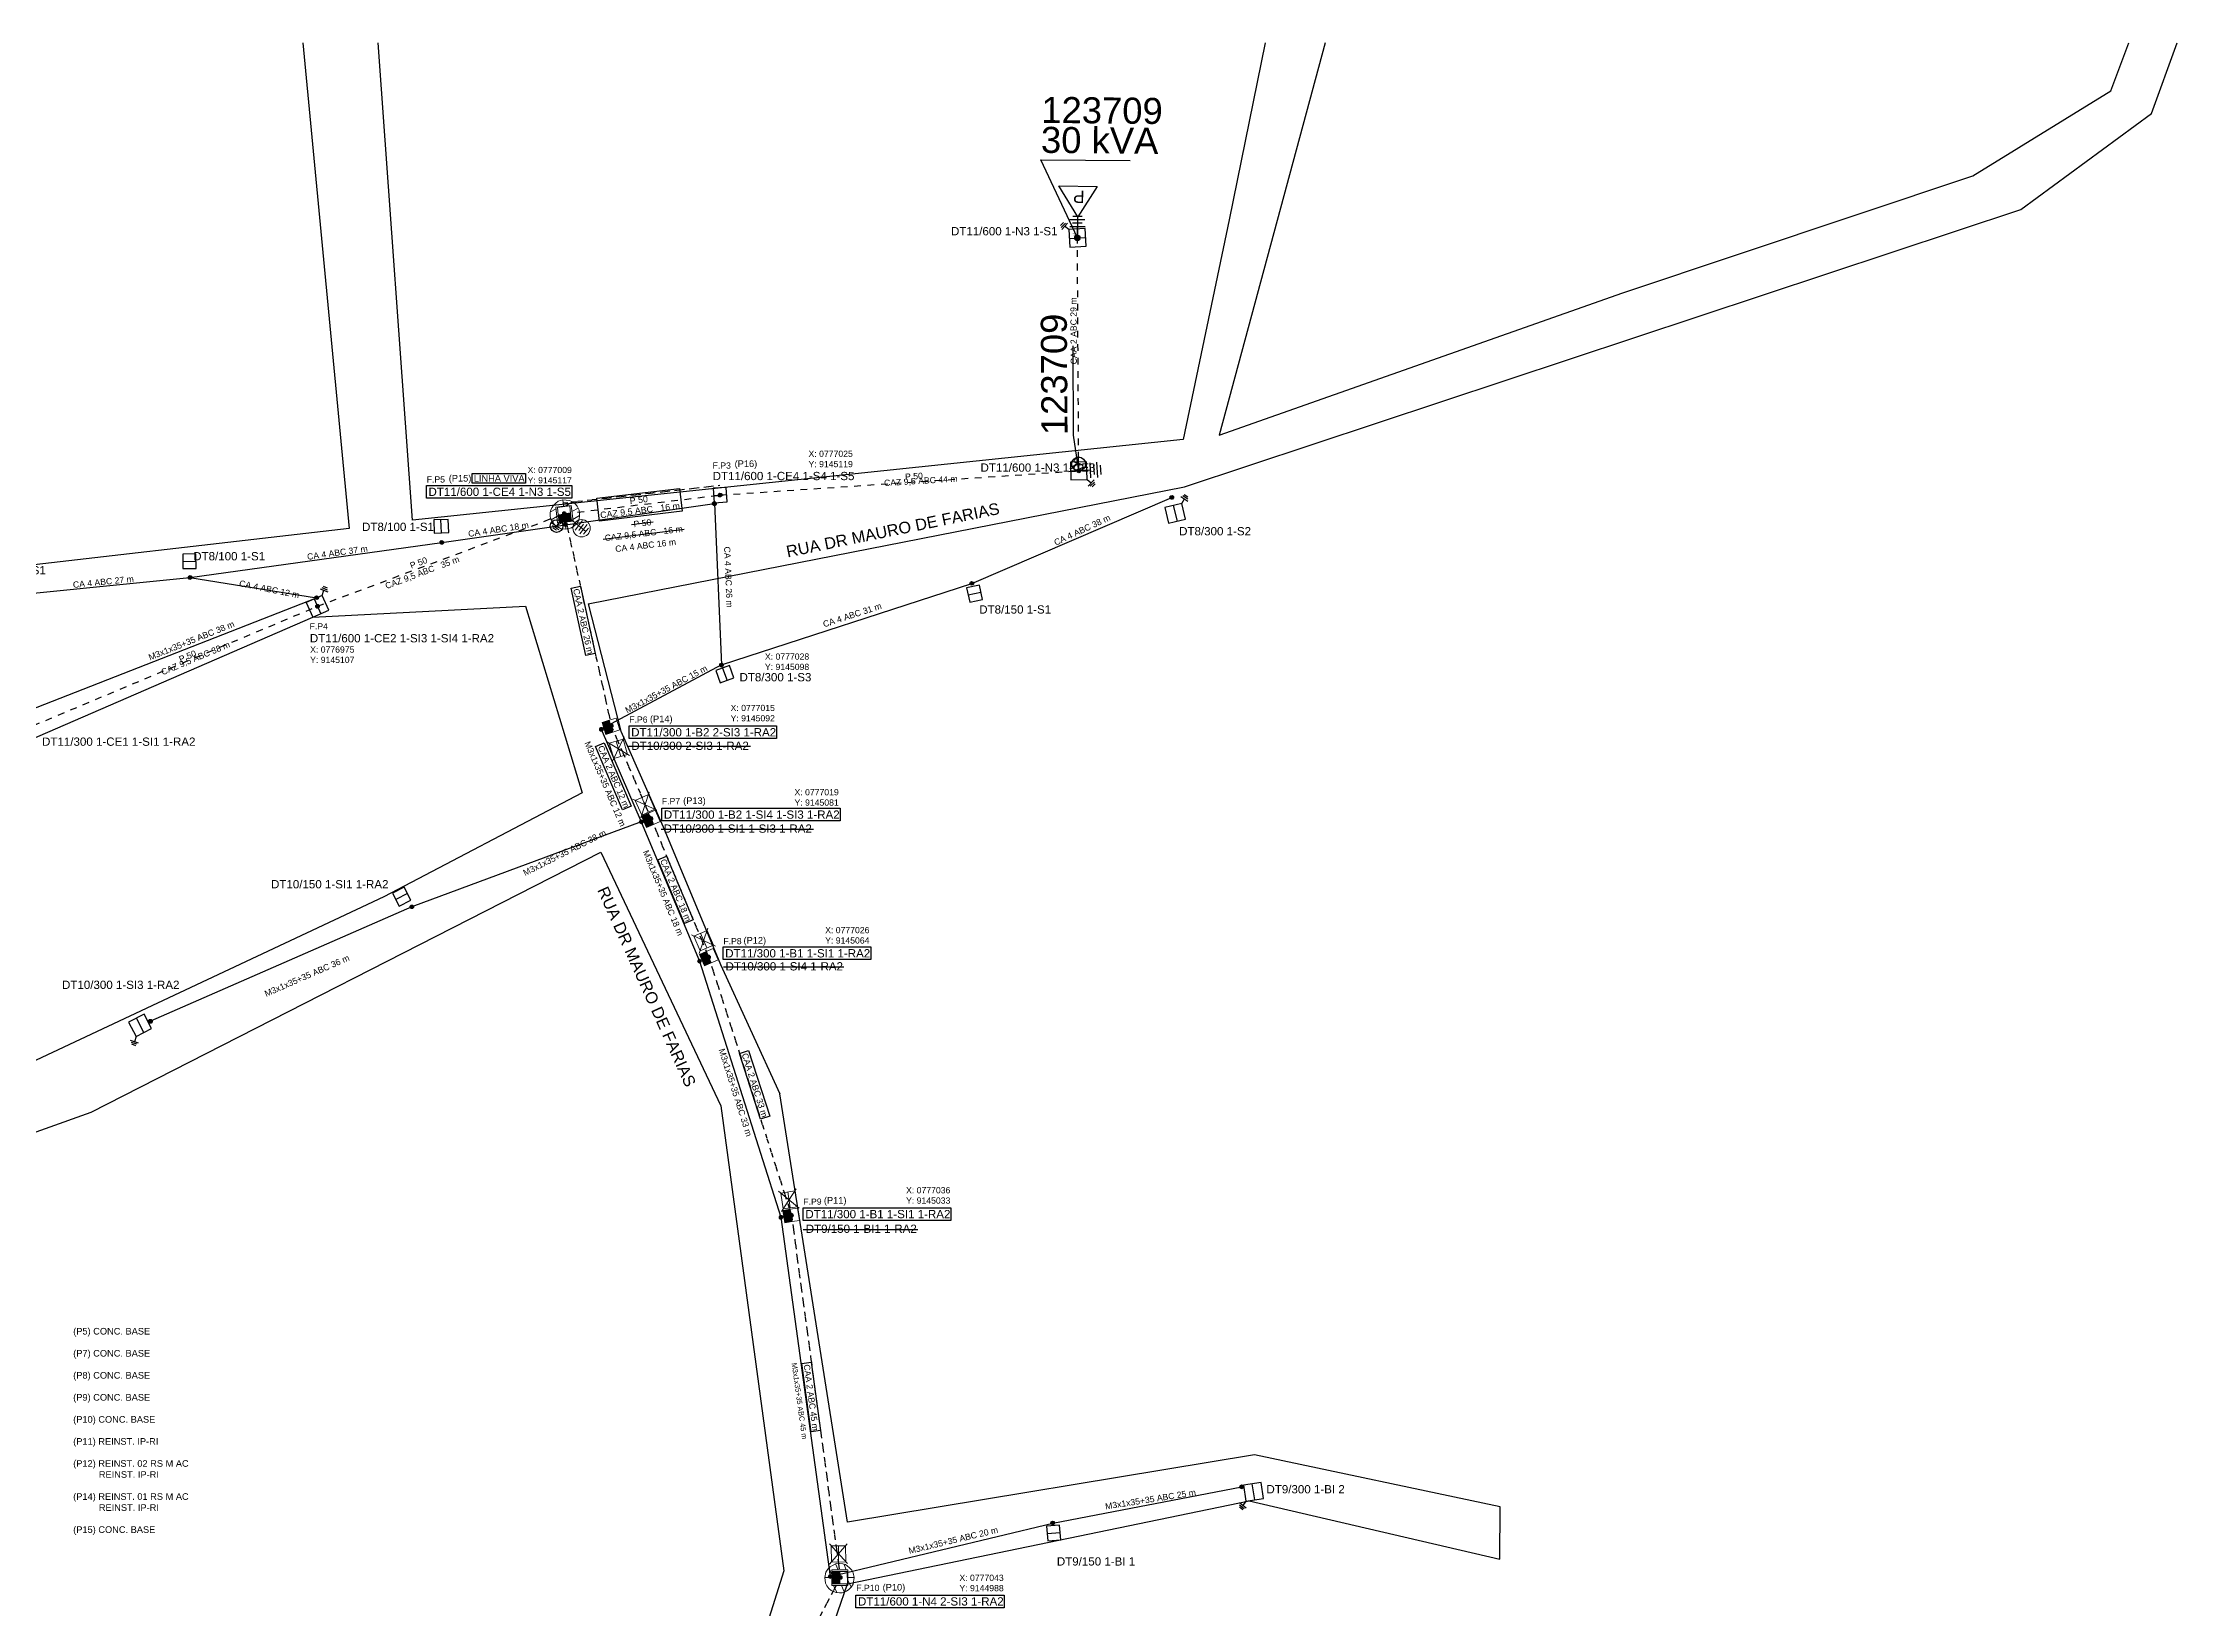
# Model space of a CAD drawing. Extents: x 776249 to 777397, y 9144593 to 9145362.
# Drawn here: x 776881 to 777397, y 9144979 to 9145358 of the extents above; entities that cross this region are included whole.
import ezdxf

# ---------------------------------------------------------------- set-up
doc = ezdxf.new("R2010")
doc.units = 0
doc.linetypes.add('PDF_DASH_1p63_1p63', pattern=[3.252816, 1.626408, -1.626408])
doc.linetypes.add('TRACEJADA', pattern=[3.45, 1.15, -1.15, 1.15])
for name, color, linetype in [('CABO_MT', 7, 'Continuous'), ('COR_000000', 250, 'Continuous'), ('COR_0000FF', 5, 'Continuous'), ('COR_008000', 97, 'Continuous'), ('COR_800000', 17, 'Continuous'), ('COR_808080', 8, 'Continuous'), ('COR_994533', 18, 'Continuous'), ('COR_FF0000', 1, 'Continuous'), ('FORMATO', 7, 'Continuous'), ('PARA-RAIOS', 7, 'Continuous'), ('PONTO FOTO', 4, 'Continuous'), ('TXT_000000', 250, 'Continuous'), ('TXT_0000FF', 5, 'Continuous'), ('TXT_008000', 97, 'Continuous'), ('TXT_0F0F0F', 250, 'Continuous'), ('TXT_800000', 17, 'Continuous'), ('TXT_FF0000', 1, 'Continuous')]:
    doc.layers.add(name, color=color, linetype=linetype)
doc.styles.add('Arial', font='arial.ttf')
doc.styles.get("Standard").update_dxf_attribs({"font": 'arial.ttf'})

# ---------------------------------------------------------------- blocks, each defined once
blk = doc.blocks.new('Clipboard4108')
h = blk.add_hatch(color=7)
edge = h.paths.add_edge_path()
edge.add_arc((0.463903, 0.463903), 0.463903, 74.00623623, 434.00623623)
h = blk.add_hatch(color=7)
edge = h.paths.add_edge_path()
edge.add_arc((0.463903, 0.463903), 0.463903, 74.00623623, 434.00623623)
at = {"color": 7, "lineweight": 0}
blk.add_circle((0.463903, 0.463903), 0.463903, dxfattribs=at)
blk.add_circle((0.463903, 0.463903), 0.463903, dxfattribs=at)
blk = doc.blocks.new('Clipboard21233')
at = {"color": 1, "lineweight": 0, "true_color": 0xff0000}
blk.add_lwpolyline([(0.656166, 2.645833), (2.409472, 5.647972), (5.760861, 3.693583), (4.007555, 0.691445)], close=True, dxfattribs=at)
for points in [[(2.226027, 6.205361), (4.22275, 0)], [(0, 2.515306), (6.304138, 3.802945)], [(1.538111, 4.155722), (4.885972, 2.197806)]]:
    blk.add_lwpolyline(points, dxfattribs=at)
blk = doc.blocks.new('Clipboard8027')
h = blk.add_hatch(color=7)
h.dxf.hatch_style = 2
h.paths.add_polyline_path([(3, 1.81), (3.01, 0.01), (0.01, 0), (0, 1.8)])
at = {"color": 7, "lineweight": 0}
for points in [[(3, 1.81), (3, 3.61), (0, 3.6), (0, 1.8)], [(3, 1.81), (3.01, 0.01), (0.01, 0), (0, 1.8)], [(3.01, 0.01), (3, 1.81), (0, 1.8), (0.01, 0)]]:
    blk.add_lwpolyline(points, close=True, dxfattribs=at)
blk = doc.blocks.new('Clipboard8370')
at = {"color": 1, "lineweight": 20, "flags": 128}
for points in [[(3.442693, 1.707189), (3.419326, 0), (2.126671, 0.308707), (1.384243, 0.756506), (0.838047, 1.287021), (0.507665, 1.84967), (0, 2.9464), (0.012759, 3.643313), (0.112829, 4.416443), (0.284971, 5.048214), (0.681479, 5.551264), (0.978838, 5.953076), (1.672134, 6.531782), (2.312004, 6.914963), (3.456912, 7.148384), (3.438918, 5.631104), (1.58209, 5.602119), (1.608369, 1.747738), (3.442693, 1.707189)], [(3.438918, 5.631104), (3.456912, 7.148384), (5.020505, 6.852179), (5.753553, 6.422097), (6.361182, 5.83526), (6.758316, 5.25216), (7.106897, 4.226238), (7.166928, 3.556235), (7.077309, 2.777489), (6.854175, 2.110464), (6.584571, 1.540705), (6.083117, 1.008223), (5.431299, 0.506478), (4.818441, 0.213651), (3.419326, 0), (3.442693, 1.707189), (5.39207, 1.720713), (5.338559, 5.592458), (3.438918, 5.631104)], [(4.056969, 5.618531), (5.753553, 6.422097)], [(0.102016, 2.637035), (1.607922, 3.257651)], [(0.163973, 4.604145), (1.594463, 5.157681)], [(1.111145, 1.021764), (2.519137, 1.663883)], [(5.359748, 4.059371), (6.932606, 4.739199)], [(5.386094, 2.153128), (7.093535, 2.918486)]]:
    blk.add_lwpolyline(points, dxfattribs=at)
blk = doc.blocks.new('Clipboard8451')
at = {"color": 1}
for name, p in [('Clipboard8027', (0, 0)), ('Clipboard4108', (1.001781, 1.431733))]:
    blk.add_blockref(name, p, dxfattribs=at)
blk = doc.blocks.new('Clipboard8471')
at = {"color": 1}
for name, p in [('Clipboard8370', (0, 0)), ('Clipboard8451', (1.979045, 1.871291))]:
    blk.add_blockref(name, p, dxfattribs=at)
blk = doc.blocks.new('Clipboard8442')
at = {"color": 1}
for name, p in [('Clipboard8027', (0, 0)), ('Clipboard4108', (1.001781, 1.431733))]:
    blk.add_blockref(name, p, dxfattribs=at)
blk = doc.blocks.new('PRMT_INST')
at = {"layer": 'PARA-RAIOS', "color": 100, "lineweight": 0, "true_color": 0x00ff40}
for points in [[(-1.492047, 5.95678), (1.422643, 6.038684)], [(-0.990781, 5.21588), (0.919295, 5.266122)], [(-0.988698, 6.729342), (0.921378, 6.779585)], [(0, 0), (0.015917, 6.761003)], [(-1.49413, 4.443317), (1.420559, 4.525223)]]:
    blk.add_lwpolyline(points, dxfattribs=at)
blk.add_circle((0.086824, 5.45893), 2.100262, dxfattribs=at)
blk = doc.blocks.new('TERRA3_MP')
at = {"color": 24, "lineweight": 0, "true_color": 0x993300}
for points in [[(0, 0), (-0.60325, -0.956027)], [(-1.901473, -0.134055), (0.694972, -1.774472)], [(-1.626306, -0.814916), (-0.038806, -1.816805)], [(-1.49225, -1.404055), (-0.627945, -1.950861)]]:
    blk.add_lwpolyline(points, dxfattribs=at)
at = {"color": 3}
blk.add_circle((-0.602455, -0.954766), 1.534677, dxfattribs=at)

msp = doc.modelspace()

# ---------------------------------------------------------------- hatches: boundary and pattern name
at = {"layer": 'COR_000000'}
h = msp.add_hatch(color=7, dxfattribs=at)
h.dxf.hatch_style = 1
h.paths.add_polyline_path([(777131.08, 9145310.64), (777130.76, 9145310.77), (777130.62, 9145311.09), (777130.75, 9145311.41), (777131.08, 9145311.55), (777131.41, 9145311.42), (777131.55, 9145311.1), (777131.41, 9145310.78)])
h = msp.add_hatch(color=7, dxfattribs=at)
h.dxf.hatch_style = 1
h.paths.add_polyline_path([(777131.4, 9145310.77), (777131.07, 9145310.64), (777130.75, 9145310.77), (777130.63, 9145311.09), (777130.76, 9145311.42), (777131.09, 9145311.55), (777131.41, 9145311.42), (777131.54, 9145311.09)])
h = msp.add_hatch(color=7, dxfattribs=at)
h.dxf.hatch_style = 1
h.paths.add_polyline_path([(777130.95, 9145254.69), (777131.06, 9145255.02), (777131.37, 9145255.17), (777131.7, 9145255.06), (777131.85, 9145254.74), (777131.74, 9145254.4), (777131.42, 9145254.25), (777131.1, 9145254.37)])
h = msp.add_hatch(color=7, dxfattribs=at)
h.dxf.hatch_style = 1
h.paths.add_polyline_path([(777043.66, 9145246.63), (777043.42, 9145246.37), (777043.07, 9145246.36), (777042.81, 9145246.6), (777042.81, 9145246.95), (777043.05, 9145247.21), (777043.4, 9145247.22), (777043.65, 9145246.98)])
h = msp.add_hatch(color=7, dxfattribs=at)
h.dxf.hatch_style = 1
h.paths.add_polyline_path([(777044.18, 9145248.74), (777044.22, 9145249.09), (777044.49, 9145249.31), (777044.84, 9145249.26), (777045.06, 9145248.99), (777045.02, 9145248.64), (777044.74, 9145248.42), (777044.4, 9145248.46)])
h = msp.add_hatch(color=7, dxfattribs=at)
h.dxf.hatch_style = 1
h.paths.add_polyline_path([(777154.06, 9145248.74), (777154.33, 9145248.5), (777154.35, 9145248.16), (777154.12, 9145247.9), (777153.77, 9145247.88), (777153.5, 9145248.11), (777153.47, 9145248.46), (777153.7, 9145248.71)])
h = msp.add_hatch(color=7, dxfattribs=at)
h.dxf.hatch_style = 1
h.paths.add_polyline_path([(777007.63, 9145241.57), (777007.39, 9145241.32), (777007.04, 9145241.31), (777006.79, 9145241.54), (777006.78, 9145241.9), (777007.02, 9145242.16), (777007.37, 9145242.17), (777007.62, 9145241.93)])
h = msp.add_hatch(color=7, dxfattribs=at)
h.dxf.hatch_style = 1
h.paths.add_polyline_path([(776977.46, 9145237.82), (776977.71, 9145237.56), (776977.7, 9145237.22), (776977.44, 9145236.98), (776977.09, 9145236.99), (776976.85, 9145237.25), (776976.86, 9145237.59), (776977.11, 9145237.83)])
h = msp.add_hatch(color=7, dxfattribs=at)
h.dxf.hatch_style = 1
h.paths.add_polyline_path([(776916.62, 9145228.56), (776916.28, 9145228.45), (776915.97, 9145228.61), (776915.86, 9145228.94), (776916.03, 9145229.25), (776916.36, 9145229.37), (776916.67, 9145229.21), (776916.78, 9145228.88)])
h = msp.add_hatch(color=7, dxfattribs=at)
h.dxf.hatch_style = 1
h.paths.add_polyline_path([(776946.61, 9145224.31), (776946.92, 9145224.48), (776947.25, 9145224.38), (776947.41, 9145224.07), (776947.31, 9145223.73), (776947, 9145223.56), (776946.66, 9145223.66), (776946.5, 9145223.97)])
h = msp.add_hatch(color=7, dxfattribs=at)
h.dxf.hatch_style = 1
h.paths.add_polyline_path([(777105.49, 9145227.92), (777105.83, 9145227.81), (777105.98, 9145227.49), (777105.86, 9145227.17), (777105.54, 9145227.02), (777105.21, 9145227.13), (777105.05, 9145227.44), (777105.17, 9145227.77)])
h = msp.add_hatch(color=7, dxfattribs=at)
h.dxf.hatch_style = 1
h.paths.add_polyline_path([(776946.76, 9145221.75), (776946.75, 9145222.1), (776946.99, 9145222.36), (776947.35, 9145222.35), (776947.59, 9145222.1), (776947.6, 9145221.75), (776947.35, 9145221.5), (776947, 9145221.51)])
h = msp.add_hatch(color=7, dxfattribs=at)
h.dxf.hatch_style = 1
h.paths.add_polyline_path([(777044.52, 9145207.85), (777044.74, 9145208.13), (777045.09, 9145208.17), (777045.36, 9145207.95), (777045.39, 9145207.6), (777045.18, 9145207.32), (777044.83, 9145207.28), (777044.56, 9145207.5)])
h = msp.add_hatch(color=7, dxfattribs=at)
h.dxf.hatch_style = 1
h.paths.add_polyline_path([(776970.44, 9145149.39), (776970.45, 9145149.04), (776970.21, 9145148.78), (776969.86, 9145148.78), (776969.61, 9145149.02), (776969.6, 9145149.38), (776969.84, 9145149.63), (776970.19, 9145149.64)])
h = msp.add_hatch(color=7, dxfattribs=at)
h.dxf.hatch_style = 1
h.paths.add_polyline_path([(776907.16, 9145121.69), (776907.17, 9145121.34), (776906.93, 9145121.08), (776906.58, 9145121.08), (776906.33, 9145121.33), (776906.32, 9145121.68), (776906.56, 9145121.93), (776906.9, 9145121.94)])
h = msp.add_hatch(color=7, dxfattribs=at)
h.dxf.hatch_style = 1
h.paths.add_polyline_path([(777170.38, 9145008.76), (777170.46, 9145009.1), (777170.76, 9145009.29), (777171.1, 9145009.2), (777171.28, 9145008.9), (777171.2, 9145008.55), (777170.9, 9145008.37), (777170.57, 9145008.46)])
h = msp.add_hatch(color=7, dxfattribs=at)
h.dxf.hatch_style = 1
h.paths.add_polyline_path([(777124.63, 9145000.04), (777124.72, 9145000.38), (777125.02, 9145000.56), (777125.35, 9145000.47), (777125.53, 9145000.16), (777125.44, 9144999.82), (777125.14, 9144999.65), (777124.81, 9144999.73)])
at = {"layer": 'COR_0000FF', "true_color": 0x0000ff}
h = msp.add_hatch(color=5, dxfattribs=at)
h.dxf.hatch_style = 1
h.paths.add_polyline_path([(777131.08, 9145310.62), (777130.77, 9145310.76), (777130.64, 9145311.09), (777130.76, 9145311.43), (777131.08, 9145311.57), (777131.4, 9145311.43), (777131.53, 9145311.1), (777131.4, 9145310.76)])
at = {"layer": 'COR_008000', "true_color": 0x008000}
h = msp.add_hatch(color=96, dxfattribs=at)
h.dxf.hatch_style = 1
h.paths.add_polyline_path([(777131.54, 9145310.64), (777131.33, 9145310.49), (777131.07, 9145310.44), (777130.81, 9145310.49), (777130.61, 9145310.63), (777130.48, 9145310.83), (777130.43, 9145311.09), (777130.49, 9145311.35), (777130.63, 9145311.56), (777130.84, 9145311.69), (777131.1, 9145311.74), (777131.36, 9145311.7), (777131.56, 9145311.56), (777131.69, 9145311.36), (777131.74, 9145311.1), (777131.68, 9145310.84)])
at = {"layer": 'COR_800000', "true_color": 0x800000}
h = msp.add_hatch(color=16, dxfattribs=at)
h.dxf.hatch_style = 1
h.paths.add_polyline_path([(777130.2, 9145255.56), (777130.06, 9145255.62), (777130.01, 9145255.76), (777130.06, 9145255.9), (777130.2, 9145255.97), (777130.33, 9145255.91), (777130.39, 9145255.76), (777130.33, 9145255.62)])

# ---------------------------------------------------------------- linework, layer by layer
at = {"color": 1}
for points in [[(776973.54, 9145251.19), (777008.7, 9145251.19), (777008.7, 9145248.12), (776973.54, 9145248.12)], [(776984.6, 9145254.1), (776997.52, 9145254.1), (776997.52, 9145251.7), (776984.6, 9145251.7)], [(777035.42, 9145244.97), (777015.41, 9145242.57), (777014.75, 9145248.07), (777034.76, 9145250.46)], [(777022.59, 9145192.99), (777058.29, 9145192.99), (777058.29, 9145189.92), (777022.59, 9145189.92)], [(777030.5, 9145173.07), (777073.65, 9145173.07), (777073.65, 9145170), (777030.5, 9145170)], [(777045.35, 9145139.5), (777081.05, 9145139.5), (777081.05, 9145136.43), (777045.35, 9145136.43)], [(777064.75, 9145076.37), (777100.45, 9145076.37), (777100.45, 9145073.31), (777064.75, 9145073.31)], [(777077.49, 9144982.64), (777113.35, 9144982.64), (777113.35, 9144979.57), (777077.49, 9144979.57)]]:
    msp.add_lwpolyline(points, close=True, dxfattribs=at)
at = {"color": 1, "linetype": 'TRACEJADA'}
msp.add_lwpolyline([(777006.9, 9145244.34), (777018.28, 9145192.98), (777027.9, 9145170.52), (777041.86, 9145137.03), (777061.88, 9145074.56), (777073.7, 9144986.87), (777043.97, 9144930.26), (777085.89, 9144847.55), (777124.44, 9144742.79), (777076.02, 9144695.19), (777043.07, 9144660.72)], dxfattribs=at)
at = {"color": 1, "linetype": 'Continuous'}
for points in [[(777010.79, 9145226.81), (777014.4, 9145210.51), (777012.15, 9145210.02), (777008.54, 9145226.31)], [(777016.56, 9145188.93), (777023.13, 9145173.6), (777021.02, 9145172.69), (777014.45, 9145188.03)], [(777031.67, 9145161.48), (777038.09, 9145146.08), (777035.97, 9145145.19), (777029.55, 9145160.59)], [(777051.52, 9145114.45), (777056.61, 9145098.56), (777054.42, 9145097.85), (777049.33, 9145113.74)], [(777066.67, 9145038.98), (777068.9, 9145022.45), (777066.62, 9145022.14), (777064.39, 9145038.68)]]:
    msp.add_lwpolyline(points, close=True, dxfattribs=at)
at = {"layer": 'CABO_MT', "color": 250, "linetype": 'TRACEJADA', "true_color": 0x333333}
msp.add_lwpolyline([(777006.62, 9145246.95), (777044.53, 9145251.23)], dxfattribs=at)
at = {"layer": 'CABO_MT', "color": 250, "true_color": 0x333333}
for points in [[(777016.32, 9145238.22), (777035.95, 9145240.58)], [(777023.18, 9145241.75), (777028.39, 9145242.38)], [(777022.47, 9145188.07), (777051.93, 9145188.07)], [(777030.38, 9145168.02), (777067.19, 9145168.02)], [(777045.44, 9145134.69), (777074.58, 9145134.69)], [(777064.69, 9145071.07), (777092.48, 9145071.07)]]:
    msp.add_lwpolyline(points, dxfattribs=at)
at = {"layer": 'COR_000000', "color": 7, "linetype": 'Continuous'}
for points in [[(777131.15, 9145316.17), (777126.59, 9145323.68), (777135.89, 9145323.57), (777131.15, 9145316.17)], [(777129.25, 9145308.84), (777133.18, 9145309.08), (777132.92, 9145313.34), (777128.99, 9145313.1), (777129.25, 9145308.84)], [(777129.23, 9145315.52), (777132.9, 9145315.52)], [(777129.25, 9145313.88), (777132.92, 9145313.88)], [(777129.93, 9145314.75), (777132.2, 9145314.74)], [(777129.99, 9145316.36), (777132.26, 9145316.36)], [(777131.08, 9145311.09), (777131.15, 9145316.17)], [(777131.08, 9145313.88), (777131.08, 9145311.09)], [(777129.12, 9145310.98), (777133.05, 9145311.21)], [(777131.08, 9145310.64), (777130.76, 9145310.77), (777130.62, 9145311.09), (777130.75, 9145311.41), (777131.08, 9145311.55), (777131.41, 9145311.42), (777131.55, 9145311.1), (777131.41, 9145310.78), (777131.08, 9145310.64)], [(777131.4, 9145310.77), (777131.07, 9145310.64), (777130.75, 9145310.77), (777130.63, 9145311.09), (777130.76, 9145311.42), (777131.09, 9145311.55), (777131.41, 9145311.42), (777131.54, 9145311.09), (777131.4, 9145310.77)], [(777133.31, 9145256.9), (777129.38, 9145256.8), (777129.48, 9145252.53), (777133.42, 9145252.63), (777133.31, 9145256.9)], [(777130.2, 9145255.56), (777130.06, 9145255.62), (777130.01, 9145255.76), (777130.06, 9145255.9), (777130.2, 9145255.97), (777130.33, 9145255.91), (777130.39, 9145255.76), (777130.33, 9145255.62), (777130.2, 9145255.56)], [(777130.95, 9145254.69), (777131.06, 9145255.02), (777131.37, 9145255.17), (777131.7, 9145255.06), (777131.85, 9145254.74), (777131.74, 9145254.4), (777131.42, 9145254.25), (777131.1, 9145254.37), (777130.95, 9145254.69)], [(777131.4, 9145254.72), (777131.38, 9145257.71)], [(777134.09, 9145256.69), (777134.28, 9145253.03)], [(777134.98, 9145256.06), (777135.1, 9145253.8)], [(777135.72, 9145256.79), (777135.91, 9145253.13)], [(777136.6, 9145256.09), (777136.72, 9145253.81)], [(777043.15, 9145247), (777046.31, 9145247.21), (777046.07, 9145250.73), (777042.91, 9145250.51), (777043.15, 9145247)], [(777133.37, 9145254.76), (777129.43, 9145254.67)], [(777134.18, 9145254.86), (777131.4, 9145254.72)], [(777043.66, 9145246.63), (777043.42, 9145246.37), (777043.07, 9145246.36), (777042.81, 9145246.6), (777042.81, 9145246.95), (777043.05, 9145247.21), (777043.4, 9145247.22), (777043.65, 9145246.98), (777043.66, 9145246.63)], [(777043.03, 9145248.75), (777046.2, 9145248.97)], [(777044.18, 9145248.74), (777044.22, 9145249.09), (777044.49, 9145249.31), (777044.84, 9145249.26), (777045.06, 9145248.99), (777045.02, 9145248.64), (777044.74, 9145248.42), (777044.4, 9145248.46), (777044.18, 9145248.74)], [(777152.21, 9145245.86), (777153.12, 9145242.03), (777157.27, 9145243.03), (777156.35, 9145246.85), (777152.21, 9145245.86)], [(777154.06, 9145248.74), (777154.33, 9145248.5), (777154.35, 9145248.16), (777154.12, 9145247.9), (777153.77, 9145247.88), (777153.5, 9145248.11), (777153.47, 9145248.46), (777153.7, 9145248.71), (777154.06, 9145248.74)], [(777154.28, 9145246.35), (777155.2, 9145242.53)], [(776978.94, 9145239.81), (776978.82, 9145242.97), (776975.3, 9145242.83), (776975.41, 9145239.67), (776978.94, 9145239.81)], [(776977.18, 9145239.74), (776977.06, 9145242.91)], [(777007.63, 9145241.57), (777007.39, 9145241.32), (777007.04, 9145241.31), (777006.79, 9145241.54), (777006.78, 9145241.9), (777007.02, 9145242.16), (777007.37, 9145242.17), (777007.62, 9145241.93), (777007.63, 9145241.57)], [(776914.63, 9145231.06), (776917.79, 9145231.11), (776917.73, 9145234.64), (776914.56, 9145234.59), (776914.63, 9145231.06)], [(776977.46, 9145237.82), (776977.71, 9145237.56), (776977.7, 9145237.22), (776977.44, 9145236.98), (776977.09, 9145236.99), (776976.85, 9145237.25), (776976.86, 9145237.59), (776977.11, 9145237.83), (776977.46, 9145237.82)], [(776914.59, 9145232.82), (776917.77, 9145232.88)], [(776916.62, 9145228.56), (776916.28, 9145228.45), (776915.97, 9145228.61), (776915.86, 9145228.94), (776916.03, 9145229.25), (776916.36, 9145229.37), (776916.67, 9145229.21), (776916.78, 9145228.88), (776916.62, 9145228.56)], [(776944.43, 9145222.87), (776946.02, 9145219.27), (776949.92, 9145220.99), (776948.33, 9145224.59), (776944.43, 9145222.87)], [(776946.61, 9145224.31), (776946.92, 9145224.48), (776947.25, 9145224.38), (776947.41, 9145224.07), (776947.31, 9145223.73), (776947, 9145223.56), (776946.66, 9145223.66), (776946.5, 9145223.97), (776946.61, 9145224.31)], [(777107.36, 9145227.04), (777104.27, 9145226.38), (777105.01, 9145222.93), (777108.1, 9145223.59), (777107.36, 9145227.04)], [(777107.73, 9145225.31), (777104.63, 9145224.65)], [(777105.49, 9145227.92), (777105.83, 9145227.81), (777105.98, 9145227.49), (777105.86, 9145227.17), (777105.54, 9145227.02), (777105.21, 9145227.13), (777105.05, 9145227.44), (777105.17, 9145227.77), (777105.49, 9145227.92)], [(776946.38, 9145223.73), (776947.97, 9145220.13)], [(776946.76, 9145221.75), (776946.75, 9145222.1), (776946.99, 9145222.36), (776947.35, 9145222.35), (776947.59, 9145222.1), (776947.6, 9145221.75), (776947.35, 9145221.5), (776947, 9145221.51), (776946.76, 9145221.75)], [(777043.56, 9145206.37), (777044.65, 9145203.41), (777047.96, 9145204.63), (777046.87, 9145207.6), (777043.56, 9145206.37)], [(777044.52, 9145207.85), (777044.74, 9145208.13), (777045.09, 9145208.17), (777045.36, 9145207.95), (777045.39, 9145207.6), (777045.18, 9145207.32), (777044.83, 9145207.28), (777044.56, 9145207.5), (777044.52, 9145207.85)], [(777045.21, 9145206.98), (777046.31, 9145204.01)], [(776968.13, 9145153.97), (776965.33, 9145152.51), (776966.96, 9145149.38), (776969.76, 9145150.84), (776968.13, 9145153.97)], [(776968.95, 9145152.41), (776966.13, 9145150.94)], [(776970.44, 9145149.39), (776970.45, 9145149.04), (776970.21, 9145148.78), (776969.86, 9145148.78), (776969.61, 9145149.02), (776969.6, 9145149.38), (776969.84, 9145149.63), (776970.19, 9145149.64), (776970.44, 9145149.39)], [(776907.05, 9145119.75), (776905.25, 9145123.25), (776901.46, 9145121.3), (776903.26, 9145117.8), (776907.05, 9145119.75)], [(776905.16, 9145118.77), (776903.36, 9145122.27)], [(776907.16, 9145121.69), (776907.17, 9145121.34), (776906.93, 9145121.08), (776906.58, 9145121.08), (776906.33, 9145121.33), (776906.32, 9145121.68), (776906.56, 9145121.93), (776906.9, 9145121.94), (776907.16, 9145121.69)], [(777170.38, 9145008.76), (777170.46, 9145009.1), (777170.76, 9145009.29), (777171.1, 9145009.2), (777171.28, 9145008.9), (777171.2, 9145008.55), (777170.9, 9145008.37), (777170.57, 9145008.46), (777170.38, 9145008.76)], [(777176.09, 9145005.97), (777175.52, 9145009.87), (777171.3, 9145009.25), (777171.86, 9145005.36), (777176.09, 9145005.97)], [(777173.98, 9145005.67), (777173.41, 9145009.56)], [(777123.9, 9144995.78), (777127.05, 9144996.03), (777126.77, 9144999.55), (777123.62, 9144999.29), (777123.9, 9144995.78)], [(777123.76, 9144997.54), (777126.93, 9144997.8)], [(777124.63, 9145000.04), (777124.72, 9145000.38), (777125.02, 9145000.56), (777125.35, 9145000.47), (777125.53, 9145000.16), (777125.44, 9144999.82), (777125.14, 9144999.65), (777124.81, 9144999.73), (777124.63, 9145000.04)]]:
    msp.add_lwpolyline(points, dxfattribs=at)
at = {"layer": 'COR_0000FF', "color": 5, "linetype": 'Continuous', "true_color": 0x0000ff}
for points in [[(777131.08, 9145311.09), (777122.23, 9145330.02), (777143.82, 9145329.81)], [(777131.08, 9145310.62), (777130.77, 9145310.76), (777130.64, 9145311.09), (777130.76, 9145311.43), (777131.08, 9145311.57), (777131.4, 9145311.43), (777131.53, 9145311.1), (777131.4, 9145310.76), (777131.08, 9145310.62)]]:
    msp.add_lwpolyline(points, dxfattribs=at)
at = {"layer": 'COR_0000FF', "color": 5, "linetype": 'PDF_DASH_1p63_1p63', "true_color": 0x0000ff}
for points in [[(777131.4, 9145254.72), (777131.38, 9145257.71), (777131.08, 9145311.09)], [(777044.61, 9145248.86), (777131.4, 9145254.72)], [(776947.17, 9145221.93), (777006.9, 9145244.34)], [(776878.43, 9145193.07), (776947.17, 9145221.93)]]:
    msp.add_lwpolyline(points, dxfattribs=at)
at = {"layer": 'COR_0000FF', "color": 1, "linetype": 'PDF_DASH_1p63_1p63'}
msp.add_lwpolyline([(777006.9, 9145244.34), (777044.61, 9145248.86)], dxfattribs=at)
at = {"layer": 'COR_008000', "color": 96, "linetype": 'Continuous', "true_color": 0x008000}
for points in [[(777131.54, 9145310.64), (777131.33, 9145310.49), (777131.07, 9145310.44), (777130.81, 9145310.49), (777130.61, 9145310.63), (777130.48, 9145310.83), (777130.43, 9145311.09), (777130.49, 9145311.35), (777130.63, 9145311.56), (777130.84, 9145311.69), (777131.1, 9145311.74), (777131.36, 9145311.7), (777131.56, 9145311.56), (777131.69, 9145311.36), (777131.74, 9145311.1), (777131.68, 9145310.84), (777131.54, 9145310.64)], [(776977.28, 9145237.41), (777043.28, 9145246.85)], [(777043.28, 9145246.85), (777044.93, 9145207.74)], [(777105.52, 9145227.48), (777153.91, 9145248.31)], [(776916.32, 9145228.91), (776977.28, 9145237.41)], [(776863.85, 9145223.66), (776916.32, 9145228.91)], [(776916.32, 9145228.91), (776946.96, 9145224.02)], [(777044.93, 9145207.74), (777105.52, 9145227.48)], [(776877.47, 9145196.78), (776946.96, 9145224.02)], [(777044.93, 9145207.74), (777015.86, 9145192.17)], [(777015.86, 9145192.17), (777025.52, 9145169.76)], [(777025.52, 9145169.76), (776970.02, 9145149.21)], [(777025.52, 9145169.76), (777039.63, 9145136.06)], [(776970.02, 9145149.21), (776906.74, 9145121.51)], [(777039.63, 9145136.06), (777059.33, 9145074.06)], [(777059.33, 9145074.06), (777071.25, 9144987.14)], [(777125.12, 9145000.04), (777170.85, 9145008.82)], [(777071.25, 9144987.14), (777125.12, 9145000.04)]]:
    msp.add_lwpolyline(points, dxfattribs=at)
at = {"layer": 'COR_800000', "color": 16, "linetype": 'Continuous', "true_color": 0x800000}
for points in [[(777131.4, 9145254.72), (777130.78, 9145254.83), (777130.21, 9145255.19), (777129.84, 9145255.76), (777129.72, 9145256.37), (777129.83, 9145256.98), (777130.2, 9145257.55), (777130.76, 9145257.92), (777131.38, 9145258.04), (777131.99, 9145257.93), (777132.56, 9145257.56), (777132.94, 9145257), (777133.06, 9145256.39), (777132.95, 9145255.78), (777132.58, 9145255.21), (777132.01, 9145254.83), (777131.4, 9145254.72)], [(777131.39, 9145256.47), (777130.2, 9145255.76)], [(777131.31, 9145257.96), (777130.83, 9145257.75), (777130.48, 9145257.54), (777130.28, 9145257.34), (777130.21, 9145257.15), (777130.29, 9145256.97), (777130.51, 9145256.8), (777130.88, 9145256.63), (777131.39, 9145256.47)], [(777131.7, 9145257.96), (777131.05, 9145257.96)], [(777131.4, 9145254.72), (777131.27, 9145254.76), (777131.22, 9145254.89), (777131.27, 9145255.01), (777131.4, 9145255.07), (777131.52, 9145255.01), (777131.57, 9145254.89), (777131.52, 9145254.76), (777131.4, 9145254.72)], [(777131.4, 9145255.07), (777131.38, 9145258.04)], [(777131.4, 9145255.07), (777131.86, 9145255.25), (777132.18, 9145255.44), (777132.38, 9145255.62), (777132.45, 9145255.8), (777132.38, 9145255.97), (777132.18, 9145256.14), (777131.85, 9145256.31), (777131.39, 9145256.47)]]:
    msp.add_lwpolyline(points, dxfattribs=at)
at = {"layer": 'COR_808080', "color": 8, "linetype": 'Continuous', "true_color": 0x808080}
for points in [[(776943.64, 9145358.34), (776954.81, 9145240.79), (776859.69, 9145229.79), (776479.49, 9145122.02), (776453.03, 9145213.26), (776876.04, 9145358.34)], [(776970.21, 9145242.79), (776961.9, 9145358.34)], [(777176.49, 9145358.34), (777167.79, 9145315.45), (777156.69, 9145262.3), (776970.21, 9145242.79)], [(777012.66, 9145222.55), (777156.99, 9145250.84), (777359.39, 9145317.94), (777391, 9145341.18), (777397.26, 9145358.34)], [(777191, 9145358.34), (777165.39, 9145263.35), (777263.09, 9145297.84), (777347.74, 9145326.12), (777381.15, 9145346.66), (777385.51, 9145358.34)], [(776577.17, 9145107.23), (776669.61, 9145127.22), (776707.06, 9145124.74), (776802.48, 9145157.02), (776946.02, 9145219.27), (776997.53, 9145221.96), (777011.21, 9145176.79), (776963.22, 9145151.65), (776858.94, 9145102.66), (776752.58, 9145067.22), (776714.5, 9145056.69), (776604.79, 9145027.23), (776577.17, 9145107.23)], [(777012.66, 9145222.55), (777020.58, 9145191.7), (777030.8, 9145168.56), (777044.7, 9145135.24), (777059.05, 9145103.91)], [(776431.92, 9144948.7), (776513.91, 9144972.83), (776616.67, 9145011.88), (776760.82, 9145052.51), (776892.41, 9145099.53), (777015.73, 9145162.43), (777044.81, 9145101.02), (777060.04, 9144988.48), (777041.72, 9144930.26), (777076.46, 9144844.42), (777122.27, 9144722.75)], [(777132.87, 9144726.67), (777056.76, 9144931.17), (777075.42, 9144985.34), (777172.64, 9145005.47), (777233.34, 9144991.34), (777233.42, 9145003.97), (777173.91, 9145016.55), (777075.43, 9145000.29), (777059.05, 9145103.91)]]:
    msp.add_lwpolyline(points, dxfattribs=at)
at = {"layer": 'COR_994533', "color": 15, "linetype": 'Continuous', "true_color": 0x994533}
for points in [[(777127.01, 9145314.06), (777127.71, 9145314.81)], [(777127.19, 9145313.65), (777128.16, 9145314.7)], [(777127.3, 9145313.16), (777128.69, 9145314.67)], [(777128.99, 9145313.1), (777127.99, 9145313.92)], [(777133.42, 9145252.63), (777134.38, 9145251.78)], [(777135.11, 9145252.51), (777133.66, 9145251.05)], [(777135.2, 9145252.02), (777134.18, 9145251)], [(777135.36, 9145251.61), (777134.64, 9145250.88)], [(777156.12, 9145248.53), (777157.84, 9145247.42)], [(777156.35, 9145246.85), (777156.98, 9145247.98)], [(777156.57, 9145248.72), (777157.79, 9145247.94)], [(777156.95, 9145248.97), (777157.81, 9145248.42)], [(776947.8, 9145226.2), (776949.7, 9145225.41)], [(776948.22, 9145226.47), (776949.55, 9145225.92)], [(776948.33, 9145224.59), (776948.75, 9145225.81)], [(776948.54, 9145226.78), (776949.49, 9145226.39)], [(776903.89, 9145116.22), (776901.95, 9145116.89)], [(776903.49, 9145115.93), (776902.13, 9145116.4)], [(776903.18, 9145115.6), (776902.22, 9145115.94)], [(776903.26, 9145117.8), (776902.92, 9145116.56)], [(777171.08, 9145003.3), (777170.27, 9145003.93)], [(777171.95, 9145003.67), (777170.32, 9145004.93)], [(777171.47, 9145003.52), (777170.34, 9145004.4)], [(777171.86, 9145005.36), (777171.14, 9145004.3)]]:
    msp.add_lwpolyline(points, dxfattribs=at)
at = {"layer": 'COR_FF0000', "color": 1, "linetype": 'Continuous', "true_color": 0xff0000}
msp.add_lwpolyline([(777131.4, 9145254.72), (777130.17, 9145263.37), (777130.03, 9145284.96)], dxfattribs=at)

# ---------------------------------------------------------------- block references
at = {"color": 1}
for name, p, rotation in [('Clipboard8471', (777003.89, 9145240.22), 6.305973), ('Clipboard8451', (777016.04, 9145193.82), 287.019096), ('Clipboard4108', (777015.29, 9145192.48), 286.853777), ('Clipboard21233', (777015.51, 9145187.33), 316.872145), ('Clipboard21233', (777021.99, 9145173.2), 324.076947), ('Clipboard8027', (777025.62, 9145171.18), 293.120267), ('Clipboard4108', (777024.95, 9145170.07), 286.853777), ('Clipboard4108', (777027.32, 9145170.83), 286.853777), ('Clipboard21233', (777036.18, 9145140.4), 323.405362), ('Clipboard4108', (777039.05, 9145136.37), 286.853777), ('Clipboard8027', (777039.61, 9145137.69), 293.621549), ('Clipboard4108', (777041.26, 9145137.36), 286.853777), ('Clipboard21233', (777056.82, 9145078.79), 308.710116), ('Clipboard4108', (777058.81, 9145074.45), 278.691749), ('Clipboard8442', (777059.78, 9145075.72), 278.691749), ('Clipboard21233', (777068.9, 9144993.71), 301.082009), ('Clipboard8471', (777069.93, 9144990.32), 270), ('Clipboard4108', (777070.84, 9144987.65), 263.515537)]:
    msp.add_blockref(name, p, dxfattribs=dict(at, rotation=rotation))
at = {"rotation": 231.0315}
msp.add_blockref('PRMT_INST', (777006.9, 9145244.34), dxfattribs=at)
msp.add_blockref('TERRA3_MP', (777005.66, 9145242.3))

# ---------------------------------------------------------------- texts
at = {"char_height": 1.5, "attachment_point": 1}
for s, insert in [('X: 0777009\\PY: 9145117', (776998.01, 9145255.68)), ('X: 0777025\\PY: 9145119', (777066.01, 9145259.61)), ('X: 0776975\\PY: 9145107', (776945.4, 9145212.22)), ('X: 0777028\\PY: 9145098', (777055.46, 9145210.52)), ('X: 0777015\\PY: 9145092', (777047.15, 9145198.09)), ('X: 0777019\\PY: 9145081', (777062.61, 9145177.69)), ('X: 0777026\\PY: 9145064', (777070.04, 9145144.32)), ('X: 0777036\\PY: 9145033', (777089.62, 9145081.36)), ('X: 0777043\\PY: 9144988', (777102.53, 9144987.57))]:
    msp.add_mtext(s, dxfattribs=dict(at, insert=insert))
at = {"color": 1, "true_color": 0xff0000, "insert": (777014.99, 9145247.27), "char_height": 1.5319, "width": 19.8413, "attachment_point": 1, "rotation": 6.8323}
msp.add_mtext('\\pxqc;P 50\\PCAZ 9,5 ABC   16 m ', dxfattribs=at)
at = {"insert": (776962.1, 9145229.69), "char_height": 1.5, "width": 19.8413, "attachment_point": 1, "rotation": 20.5692}
msp.add_mtext('\\pxqc;P 50\\PCAZ 9,5 ABC   35 m ', dxfattribs=at)
at = {"layer": 'CABO_MT', "color": 250, "true_color": 0x333333, "insert": (777015.88, 9145241.63), "char_height": 1.5, "width": 19.8413, "attachment_point": 1, "rotation": 6.8323}
msp.add_mtext('\\pxqc;P 50\\PCAZ 9,5 ABC   16 m ', dxfattribs=at)
at = {"layer": 'CABO_MT', "color": 250, "true_color": 0x333333, "char_height": 2, "attachment_point": 7, "style": 'Arial'}
for s, insert in [('DT10/300 2-SI3 1-RA2', (777023.14, 9145187.15)), ('DT10/300 1-SI1 1-SI3 1-RA2 ', (777030.95, 9145167.11)), ('DT10/300 1-SI4 1-RA2', (777045.93, 9145133.78)), ('DT9/150 1-BI1 1-RA2', (777065.34, 9145070.26))]:
    msp.add_mtext(s, dxfattribs=dict(at, insert=insert))
at = {"layer": 'FORMATO', "color": 3, "char_height": 1.6, "width": 42.9914, "attachment_point": 1}
for s, insert in [('(P16)', (777048.13, 9145257.25)), ('(P15)', (776978.95, 9145253.73)), ('(P14)', (777027.64, 9145195.49)), ('(P13)', (777035.67, 9145175.7)), ('(P12)', (777050.28, 9145141.9)), ('(P11)', (777069.73, 9145078.97)), ('(P10)', (777083.95, 9144985.33))]:
    msp.add_mtext(s, dxfattribs=dict(at, insert=insert))
at = {"layer": 'FORMATO', "color": 1, "insert": (776985, 9145253.7), "char_height": 1.6, "width": 42.9914, "attachment_point": 1}
msp.add_mtext('LINHA VIVA', dxfattribs=at)
at = {"layer": 'PONTO FOTO', "color": 5, "char_height": 1.5, "attachment_point": 1}
for s, insert in [('F.P3', (777042.8, 9145256.76)), ('F.P5', (776973.61, 9145253.4)), ('F.P4', (776945.27, 9145217.84)), ('F.P6', (777022.63, 9145195.28)), ('F.P7', (777030.52, 9145175.54)), ('F.P8', (777045.4, 9145141.65)), ('F.P9', (777064.75, 9145078.61)), ('F.P10', (777077.57, 9144985.12))]:
    msp.add_mtext(s, dxfattribs=dict(at, insert=insert))
at = {"layer": 'TXT_000000', "color": 7, "insert": (777132.84, 9145322.55), "char_height": 3, "attachment_point": 7, "rotation": 179.2683, "style": 'Arial'}
msp.add_mtext('P', dxfattribs=at)
at = {"layer": 'TXT_000000', "color": 7, "char_height": 2, "attachment_point": 7, "style": 'Arial'}
for s, insert in [('DT11/600 1-N3 1-S1 ', (777100.49, 9145311.69)), ('DT11/600 1-N3 1-CE3 ', (777107.64, 9145254.48)), ('DT11/600 1-CE4 1-S4 1-S5 ', (777042.81, 9145252.44)), ('DT8/100 1-S1 ', (776957.97, 9145240.14)), ('DT8/300 1-S2 ', (777155.7, 9145239.08)), ('DT8/100 1-S1 ', (776917.11, 9145233.03)), ('DT8/150 1-S1 ', (776864.04, 9145229.64)), ('DT8/150 1-S1 ', (777107.32, 9145220.14)), ('DT11/600 1-CE2 1-SI3 1-SI4 1-RA2 ', (776945.34, 9145213.18)), ('DT8/300 1-S3 ', (777049.31, 9145203.75)), ('DT11/300 1-CE1 1-SI1 1-RA2 ', (776880.53, 9145188.15)), ('DT10/150 1-SI1 1-RA2 ', (776935.94, 9145153.65)), ('DT10/300 1-SI3 1-RA2 ', (776885.36, 9145129.3)), ('DT9/300 1-BI 2 ', (777176.83, 9145007.22)), ('DT9/150 1-BI 1 ', (777126.11, 9144989.75))]:
    msp.add_mtext(s, dxfattribs=dict(at, insert=insert))
at = {"layer": 'TXT_000000', "color": 1, "char_height": 2, "attachment_point": 7, "style": 'Arial'}
for s, insert in [('DT11/600 1-CE4 1-N3 1-S5', (776974.04, 9145248.62)), ('DT11/300 1-B2 2-SI3 1-RA2', (777023.09, 9145190.42)), ('DT11/300 1-B2 1-SI4 1-SI3 1-RA2', (777031, 9145170.5)), ('DT11/300 1-B1 1-SI1 1-RA2', (777045.85, 9145136.93)), ('DT11/300 1-B1 1-SI1 1-RA2', (777065.25, 9145073.81)), ('DT11/600 1-N4 2-SI3 1-RA2', (777077.99, 9144980.07))]:
    msp.add_mtext(s, dxfattribs=dict(at, insert=insert))
at = {"layer": 'TXT_0000FF', "color": 5, "true_color": 0x0000ff, "attachment_point": 7, "style": 'Arial'}
for s, insert, char_height, rotation in [('123709', (777122.31, 9145338.85), 6.308, 359.4482), ('30 kVA', (777122.24, 9145331.6), 6.308, 359.4482), ('Pri', (777131.17, 9145311.62), 0.374, 90.3214)]:
    msp.add_mtext(s, dxfattribs=dict(at, insert=insert, char_height=char_height, rotation=rotation))
at = {"layer": 'TXT_008000', "color": 96, "true_color": 0x008000, "insert": (777130.61, 9145311.77), "char_height": 0.335, "attachment_point": 7, "rotation": 134.5298, "style": 'Arial'}
msp.add_mtext('Sec', dxfattribs=at)
at = {"layer": 'TXT_0F0F0F', "color": 7, "attachment_point": 7, "style": 'Arial'}
for s, insert, char_height, rotation in [('  CAA 2 ABC 29 m ', (777130.98, 9145279.34), 1.5, 90.3173), ('CAZ 9,5 ABC 44 m ', (777084.35, 9145250.76), 1.5, 3.3633), ('  P 50', (777088.26, 9145252.45), 1.5, 3.3633), ('  CA 4 ABC 18 m ', (776982.62, 9145238.53), 1.5, 8.5392), ('CA 4 ABC 38 m ', (777125.86, 9145236.57), 1.5, 25.1123), ('  CA 4 ABC 37 m ', (776943.62, 9145232.99), 1.5, 7.9346), ('  CA 4 ABC 16 m ', (777018.18, 9145234.9), 1.5, 6.83), ('CA 4 ABC 26 m ', (777045.54, 9145236.37), 1.5, 272.4204), ('  CA 4 ABC 27 m ', (776886.91, 9145226.25), 1.5, 5.7054), ('  CA 4 ABC 12 m ', (776926.98, 9145227.03), 1.5, 348.5236), ('CA 4 ABC 31 m ', (777069.79, 9145216.81), 1.5, 18.0487), ('  M3x1x35+35 ABC 38 m ', (776905.58, 9145208.36), 1.5, 21.8611), ('CAZ 9,5 ABC 38 m ', (776909.85, 9145204.98), 1.5, 22.7747), ('  P 50', (776912.98, 9145207.87), 1.5, 22.7747), ('  M3x1x35+35 ABC 15 m ', (777021.13, 9145195.42), 1.5, 28.1706), ('  M3x1x35+35 ABC 12 m ', (777011.27, 9145189.92), 1.5, 293.19), ('  M3x1x35+35 ABC 38 m ', (776996.38, 9145156.09), 1.5, 26.7621), ('  M3x1x35+35 ABC 18 m ', (777025.39, 9145163.59), 1.5, 292.64), ('  M3x1x35+35 ABC 36 m ', (776933.71, 9145126.91), 1.5, 23.6386), ('  M3x1x35+35 ABC 33 m ', (777043.87, 9145115.73), 1.5, 287.6324), ('  M3x1x35+35 ABC 45 m ', (777061.78, 9145039.71), 1.261, 277.8033), ('  M3x1x35+35 ABC 25 m ', (777136.78, 9145003.13), 1.5, 8.9748), ('  M3x1x35+35 ABC 20 m ', (777089.3, 9144992.29), 1.5, 13.4671)]:
    msp.add_mtext(s, dxfattribs=dict(at, insert=insert, char_height=char_height, rotation=rotation))
at = {"layer": 'TXT_0F0F0F', "color": 1, "char_height": 1.5, "attachment_point": 7, "style": 'Arial'}
for s, insert, rotation in [('CAA 2 ABC 26 m', (777008.99, 9145226.02), 282.4887), ('CAA 2 ABC 12 m', (777014.94, 9145187.83), 293.1879), ('CAA 2 ABC 18 m', (777030.04, 9145160.39), 292.64), ('CAA 2 ABC 33 m', (777049.8, 9145113.5), 287.7627), ('CAA 2 ABC 45 m', (777064.81, 9145038.36), 277.6776)]:
    msp.add_mtext(s, dxfattribs=dict(at, insert=insert, rotation=rotation))
at = {"layer": 'TXT_800000', "color": 16, "true_color": 0x800000, "attachment_point": 7, "style": 'Arial'}
for insert, char_height, rotation in [((777059.89, 9145233.49), 2.8104, 11.5936), ((777014.34, 9145154.28), 2.8105, 294.14)]:
    msp.add_mtext(' RUA DR MAURO DE FARIAS', dxfattribs=dict(at, insert=insert, char_height=char_height, rotation=rotation))
at = {"layer": 'TXT_FF0000', "color": 1, "true_color": 0xff0000, "insert": (777128.79, 9145263.39), "char_height": 6.308, "attachment_point": 7, "rotation": 90.376, "style": 'Arial'}
msp.add_mtext('123709', dxfattribs=at)

# ---------------------------------------------------------------- next in the draw order: texts
at = {"layer": 'FORMATO', "color": 0, "insert": (776888.06, 9145047.29), "char_height": 1.6, "width": 56.1223, "attachment_point": 1, "bg_fill": 2}
msp.add_mtext('{\\C256;(P5) CONC. BASE                   \\P\\P(P7) CONC. BASE\\P\\P(P8) CONC. BASE\\P\\P(P9) CONC. BASE\\P\\P(P10) CONC. BASE\\P\\P(P11) REINST. IP-RI\\P\\P(P12) REINST. 02 RS M AC\\P          REINST. IP-RI\\P\\P(P14) REINST. 01 RS M AC\\P          REINST. IP-RI\\P\\P(P15) CONC. BASE}', dxfattribs=at)

doc.saveas('drawing.dxf')
